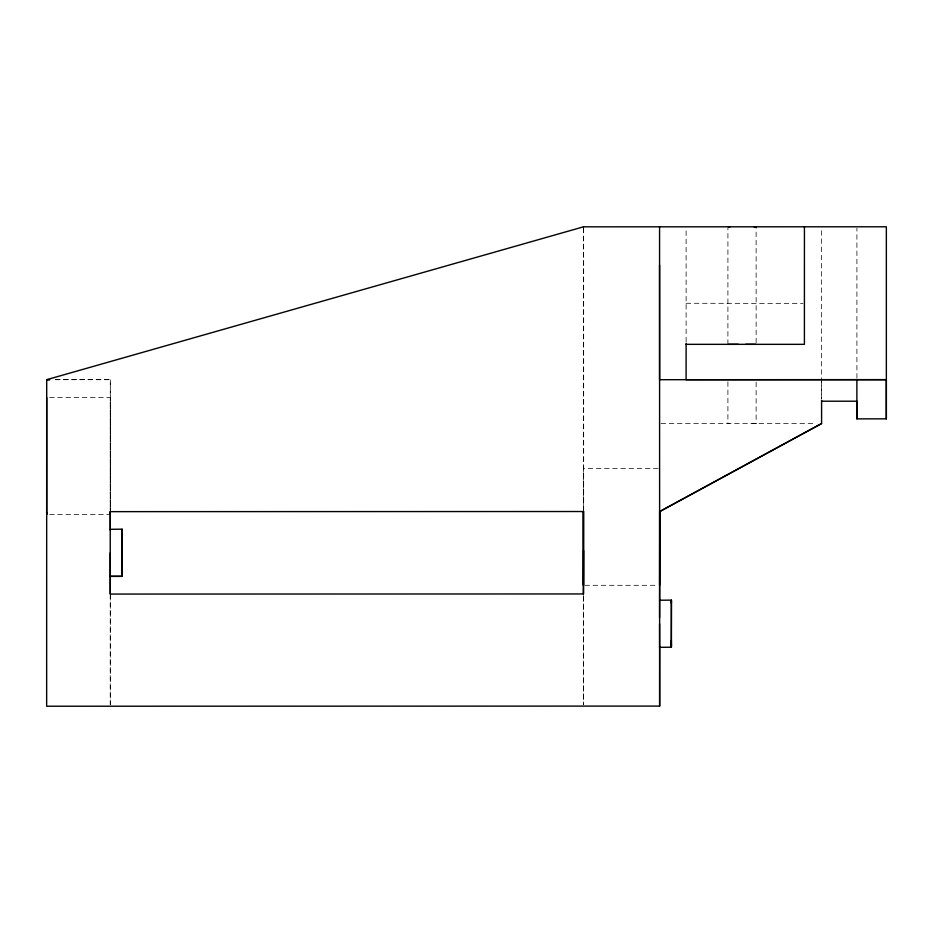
<?xml version="1.0" encoding="UTF-8"?>
<svg xmlns="http://www.w3.org/2000/svg" width="933" height="933" viewBox="0 0 933 933"><rect width="100%" height="100%" fill="white"/><g stroke="black" fill="none" stroke-linecap="round" stroke-linejoin="round"><path stroke-width="0.7" stroke-dasharray="4.67 3.5" d="M110.246 704.753L110.246 595.511M110.246 510.176L110.304 379.649L110.304 510.083M583.428 595.522L583.428 704.753L583.475 595.417M583.428 510.176L583.498 228.27M686.117 341.816L686.105 228.258M727.903 423.547L729.793 423.535L727.903 423.547L727.903 381.107M727.903 344.324L727.915 228.27M751.986 423.547L756.127 423.547L756.127 381.107M756.127 342.877L756.127 228.282M821.588 398.753L821.588 228.247M856.914 378.203L856.914 228.247M55.385 379.661L110.304 379.649M55.327 379.696L110.246 379.696M49.577 397.575L110.269 397.575L110.269 512.369M754.226 423.547L756.127 423.547M661.03 423.547L815.804 423.535M658.173 468.506L583.452 468.506L583.463 508.951M49.577 514.363L110.269 514.363M584.886 585.294L658.173 585.294M686.105 303.272L802.986 303.412M821.576 381.096L821.588 398.298M583.661 228.235L583.685 511.529M110.304 595.417L110.304 704.648"/><path stroke-width="1.4" d="M49.601 379.661L46.708 379.661L46.65 706.223L659.643 706.094L659.666 646.557M46.685 512.369L46.685 514.363L46.685 397.575M110.246 530.096L110.246 529.291L122.083 529.186L122.025 576.396L110.246 576.396L110.246 552.849M659.573 264.925L659.643 706.094M659.573 226.824L659.584 379.708L886.35 379.661L686.093 379.708L686.117 343.274M659.573 617.693L659.736 511.517L821.588 423.535L821.588 400.21M659.584 600.222L671.41 600.129L671.352 646.522L671.41 600.934L671.352 603.383M671.41 640.33L671.352 647.327L671.41 644.073M804.433 226.812L804.409 344.335L686.093 344.335M856.879 379.708L856.879 418.87L856.902 401.423M856.879 418.87L886.35 418.835L886.35 226.789L583.475 226.824M583.417 594.076L583.417 511.646M583.591 550.563L583.487 593.948L110.234 594.064L110.234 511.646L583.685 511.517M856.879 401.213L821.588 401.202M886.327 418.87L886.327 379.708M49.542 379.696L46.708 379.661M659.573 511.646L821.588 423.547M46.65 379.696L583.498 226.824M728.393 344.324L738.365 344.324M755.648 344.324L745.665 344.324M110.304 576.291L122.083 576.291L122.083 529.186M671.41 647.222L659.584 647.327L659.573 623.78M671.41 600.129L671.352 601.027M659.608 585.294L659.619 511.774M122.025 573.247L122.025 576.396M110.304 511.517L110.304 528.871M110.304 576.594L110.304 593.948M110.281 512.369L110.269 514.363L110.269 512.369M583.452 511.797L583.452 585.294L583.463 511.774M728.393 226.824L729.804 226.824L728.393 226.824M756.127 226.824L754.237 226.824L756.127 226.824"/></g></svg>
